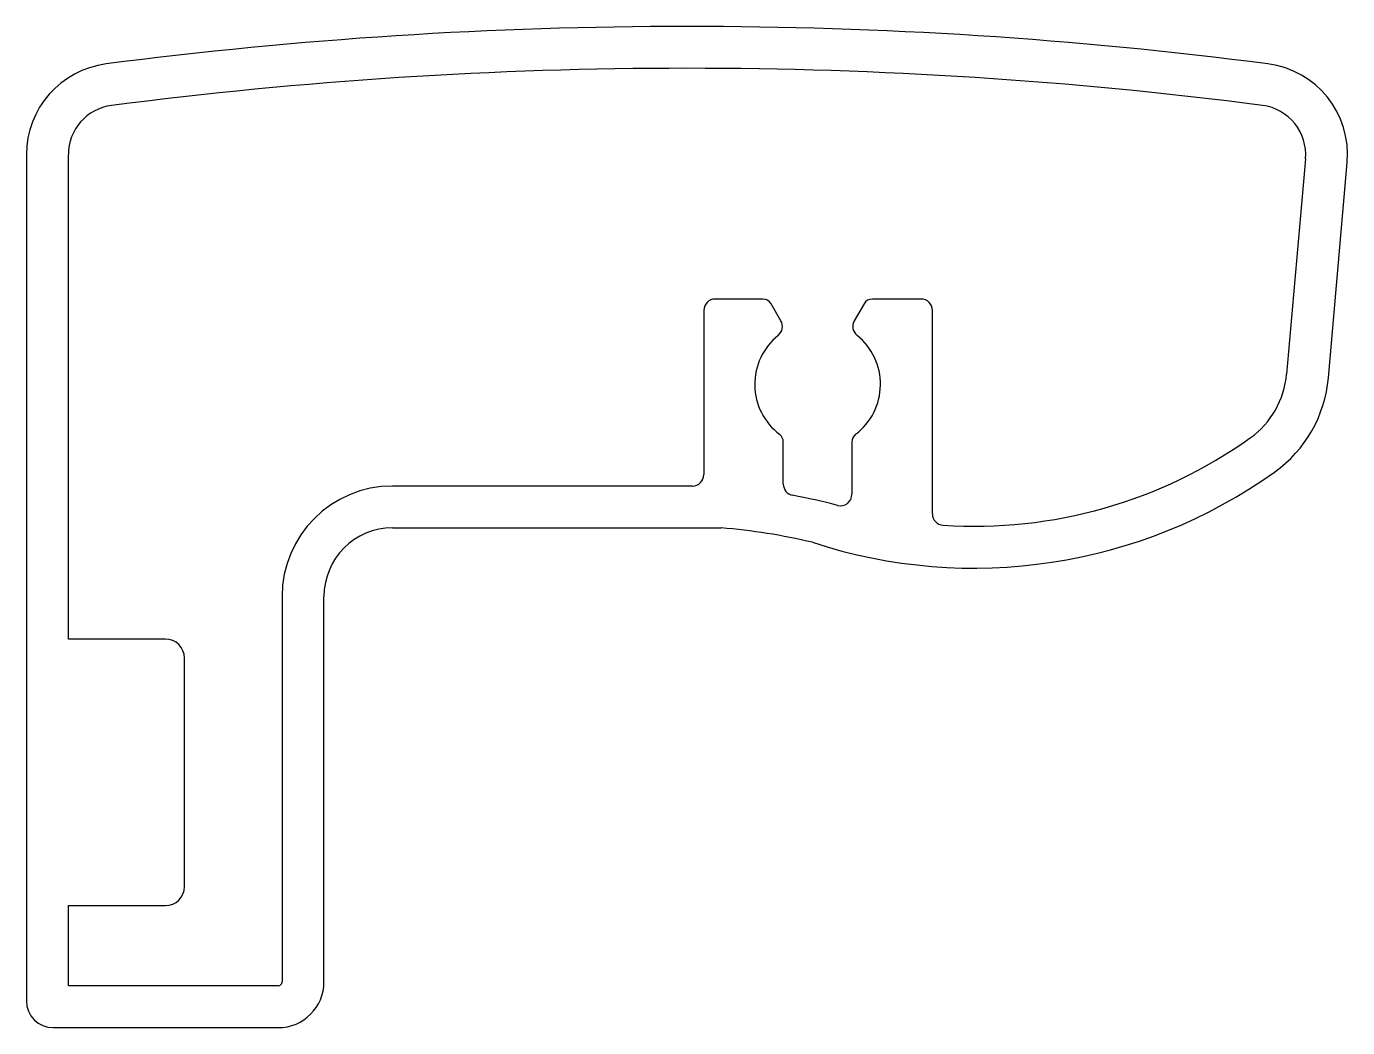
# Model space of a CAD drawing. Extents: x 0.7 to 35.4, y 0.7 to 27.
import ezdxf

# ---------------------------------------------------------------- set-up
doc = ezdxf.new("R2010")
doc.units = 0
doc.layers.get('0').update_dxf_attribs({"linetype": 'CONTINUOUS'})

msp = doc.modelspace()

# ---------------------------------------------------------------- linework, layer by layer
for p, q in [((0.703, 23.585), (0.703, 1.364)), ((1.803, 10.865), (1.803, 23.585)), ((34.278, 23.474), (33.783, 17.819)), ((34.879, 17.724), (35.374, 23.378)), ((20.034, 19.794), (18.785, 19.794)), ((24.185, 19.794), (22.908, 19.794)), ((18.485, 19.494), (18.485, 15.184)), ((20.508, 19.223), (20.25, 19.669)), ((22.692, 19.669), (22.434, 19.223)), ((24.485, 14.153), (24.485, 19.494)), ((20.571, 14.935), (20.571, 16.042)), ((22.371, 16.042), (22.371, 14.666)), ((18.185, 14.884), (10.313, 14.884)), ((10.313, 13.784), (18.941, 13.784)), ((7.413, 11.984), (7.413, 1.864)), ((8.513, 1.864), (8.513, 11.984)), ((4.351, 10.865), (1.803, 10.865)), ((4.851, 4.366), (4.851, 10.365)), ((1.803, 1.764), (1.803, 3.866)), ((1.803, 3.866), (4.351, 3.866)), ((7.313, 1.764), (1.803, 1.764)), ((1.403, 0.664), (7.313, 0.664))]:
    msp.add_line(p, q)
for centre, radius, start, end in [((18.049, -91.576), 118.527, 82.61142, 97.39495), ((3.103, 23.585), 2.4, 97.3949, 180), ((18.049, -91.576), 117.427, 82.61142, 97.39495), ((32.983, 23.587), 2.4, 355, 82.6114), ((3.103, 23.585), 1.3, 97.3949, 180), ((32.983, 23.587), 1.3, 355, 82.6114), ((18.785, 19.494), 0.3, 90, 180), ((20.034, 19.544), 0.25, 30, 90), ((22.908, 19.544), 0.25, 90, 150), ((24.185, 19.494), 0.3, 360, 90), ((20.248, 19.073), 0.3, 308.8499, 30), ((22.694, 19.073), 0.3, 150, 231.1501), ((21.471, 17.555), 1.65, 128.8499, 232.7522), ((21.471, 17.555), 1.65, 307.2478, 51.1501), ((31.492, 18.02), 2.3, 305.4923, 355), ((31.492, 18.02), 3.4, 305.4923, 355), ((20.321, 16.042), 0.25, 360, 52.7522), ((22.621, 16.042), 0.25, 127.2478, 180), ((25.577, 26.314), 12.487, 266.2724, 305.4923), ((18.185, 15.184), 0.3, 270, 0), ((20.871, 14.935), 0.3, 180, 259.3616), ((25.577, 26.314), 13.587, 251.8035, 305.4923), ((10.313, 11.984), 2.9, 90, 180), ((17.602, -2.468), 17.407, 75.3816, 79.3616), ((22.071, 14.666), 0.3, 255.3816, 0), ((24.785, 14.153), 0.3, 180, 266.2724), ((10.313, 11.984), 1.8, 90, 180), ((17.602, -2.468), 16.307, 76.7689, 85.2917), ((4.351, 10.365), 0.5, 360, 90), ((4.351, 4.366), 0.5, 270, 0), ((7.313, 1.864), 0.1, 270, 360), ((7.313, 1.864), 1.2, 270, 360), ((1.403, 1.364), 0.7, 180, 270)]:
    msp.add_arc(centre, radius, start, end)

doc.saveas('drawing.dxf')
